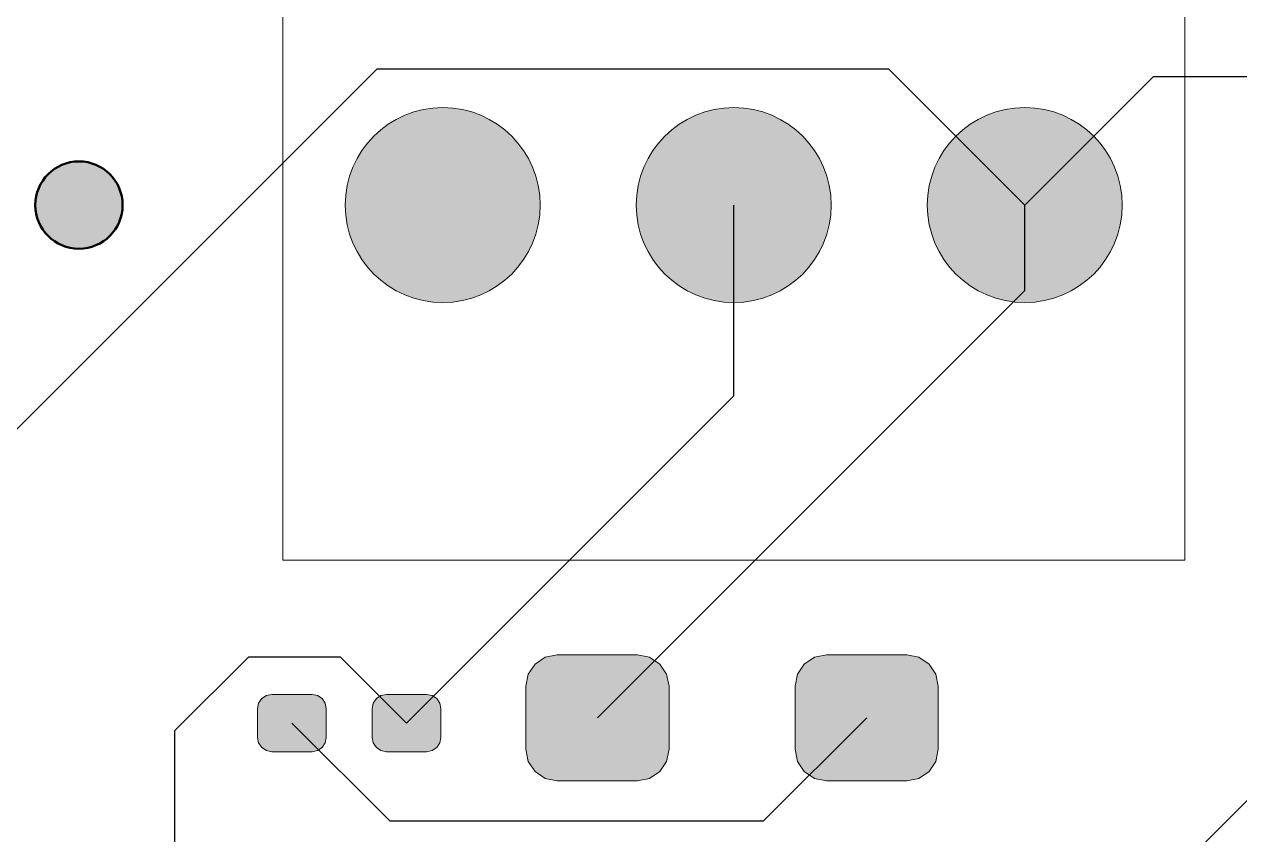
# Model space of a CAD drawing. Header units: inches. Extents: x 0.01 to 2.37, y 0.18 to 2.22.
# Drawn here: x 0.9877 to 1.4053, y 0.9855 to 1.264 of the extents above; entities that cross this region are included whole.
import ezdxf

# ---------------------------------------------------------------- set-up
doc = ezdxf.new("R2010")
doc.units = ezdxf.units.IN
doc.header["$MEASUREMENT"] = 0
doc.layers.add('Layer 1', color=7, linetype='Continuous', lineweight=0)

# ---------------------------------------------------------------- blocks, each defined once
blk = doc.blocks.new('Block_15')
at = {"layer": 'Layer 1', "transparency": 33554687}
h = blk.add_hatch(color=7, dxfattribs=at)
edge = h.paths.add_edge_path()
edge.add_spline(control_points=[(1.16004, 1.03645), (1.16004, 1.03645), (1.16086, 1.04059), (1.16086, 1.04059), (1.16086, 1.04059), (1.1632, 1.04411), (1.1632, 1.04411), (1.1632, 1.04411), (1.16672, 1.04645), (1.16672, 1.04645), (1.16672, 1.04645), (1.17086, 1.04728), (1.17086, 1.04728), (1.17086, 1.04728), (1.19842, 1.04728), (1.19842, 1.04728), (1.19842, 1.04728), (1.20256, 1.04645), (1.20256, 1.04645), (1.20256, 1.04645), (1.20607, 1.04411), (1.20607, 1.04411), (1.20607, 1.04411), (1.20842, 1.04059), (1.20842, 1.04059), (1.20842, 1.04059), (1.20925, 1.03645), (1.20925, 1.03645), (1.20925, 1.03645), (1.20925, 1.0148), (1.20925, 1.0148), (1.20925, 1.0148), (1.20842, 1.01065), (1.20842, 1.01065), (1.20842, 1.01065), (1.20607, 1.00714), (1.20607, 1.00714), (1.20607, 1.00714), (1.20256, 1.0048), (1.20256, 1.0048), (1.20256, 1.0048), (1.19842, 1.00397), (1.19842, 1.00397), (1.19842, 1.00397), (1.17086, 1.00397), (1.17086, 1.00397), (1.17086, 1.00397), (1.16672, 1.0048), (1.16672, 1.0048), (1.16672, 1.0048), (1.1632, 1.00714), (1.1632, 1.00714), (1.1632, 1.00714), (1.16086, 1.01065), (1.16086, 1.01065), (1.16086, 1.01065), (1.16004, 1.0148), (1.16004, 1.0148), (1.16004, 1.0148), (1.16004, 1.03645), (1.16004, 1.03645)], knot_values=[0, 0, 0, 0, 1, 1, 1, 2, 2, 2, 3, 3, 3, 4, 4, 4, 5, 5, 5, 6, 6, 6, 7, 7, 7, 8, 8, 8, 9, 9, 9, 10, 10, 10, 11, 11, 11, 12, 12, 12, 13, 13, 13, 14, 14, 14, 15, 15, 15, 16, 16, 16, 17, 17, 17, 18, 18, 18, 19, 19, 19, 20, 20, 20, 20], degree=3, periodic=0)
h = blk.add_hatch(color=7, dxfattribs=at)
edge = h.paths.add_edge_path()
edge.add_spline(control_points=[(1.25256, 1.03645), (1.25256, 1.03645), (1.25338, 1.04059), (1.25338, 1.04059), (1.25338, 1.04059), (1.25572, 1.04411), (1.25572, 1.04411), (1.25572, 1.04411), (1.25924, 1.04645), (1.25924, 1.04645), (1.25924, 1.04645), (1.26338, 1.04728), (1.26338, 1.04728), (1.26338, 1.04728), (1.29094, 1.04728), (1.29094, 1.04728), (1.29094, 1.04728), (1.29508, 1.04645), (1.29508, 1.04645), (1.29508, 1.04645), (1.29859, 1.04411), (1.29859, 1.04411), (1.29859, 1.04411), (1.30094, 1.04059), (1.30094, 1.04059), (1.30094, 1.04059), (1.30177, 1.03645), (1.30177, 1.03645), (1.30177, 1.03645), (1.30177, 1.0148), (1.30177, 1.0148), (1.30177, 1.0148), (1.30094, 1.01065), (1.30094, 1.01065), (1.30094, 1.01065), (1.29859, 1.00714), (1.29859, 1.00714), (1.29859, 1.00714), (1.29508, 1.0048), (1.29508, 1.0048), (1.29508, 1.0048), (1.29094, 1.00397), (1.29094, 1.00397), (1.29094, 1.00397), (1.26338, 1.00397), (1.26338, 1.00397), (1.26338, 1.00397), (1.25924, 1.0048), (1.25924, 1.0048), (1.25924, 1.0048), (1.25572, 1.00714), (1.25572, 1.00714), (1.25572, 1.00714), (1.25338, 1.01065), (1.25338, 1.01065), (1.25338, 1.01065), (1.25256, 1.0148), (1.25256, 1.0148), (1.25256, 1.0148), (1.25256, 1.03645), (1.25256, 1.03645)], knot_values=[0, 0, 0, 0, 1, 1, 1, 2, 2, 2, 3, 3, 3, 4, 4, 4, 5, 5, 5, 6, 6, 6, 7, 7, 7, 8, 8, 8, 9, 9, 9, 10, 10, 10, 11, 11, 11, 12, 12, 12, 13, 13, 13, 14, 14, 14, 15, 15, 15, 16, 16, 16, 17, 17, 17, 18, 18, 18, 19, 19, 19, 20, 20, 20, 20], degree=3, periodic=0)
at = {"layer": 'Layer 1'}
for points in [[(1.16004, 1.03645), (1.16004, 1.03645), (1.16086, 1.04059), (1.16086, 1.04059), (1.16086, 1.04059), (1.1632, 1.04411), (1.1632, 1.04411), (1.1632, 1.04411), (1.16672, 1.04645), (1.16672, 1.04645), (1.16672, 1.04645), (1.17086, 1.04728), (1.17086, 1.04728), (1.17086, 1.04728), (1.19842, 1.04728), (1.19842, 1.04728), (1.19842, 1.04728), (1.20256, 1.04645), (1.20256, 1.04645), (1.20256, 1.04645), (1.20607, 1.04411), (1.20607, 1.04411), (1.20607, 1.04411), (1.20842, 1.04059), (1.20842, 1.04059), (1.20842, 1.04059), (1.20925, 1.03645), (1.20925, 1.03645), (1.20925, 1.03645), (1.20925, 1.0148), (1.20925, 1.0148), (1.20925, 1.0148), (1.20842, 1.01065), (1.20842, 1.01065), (1.20842, 1.01065), (1.20607, 1.00714), (1.20607, 1.00714), (1.20607, 1.00714), (1.20256, 1.0048), (1.20256, 1.0048), (1.20256, 1.0048), (1.19842, 1.00397), (1.19842, 1.00397), (1.19842, 1.00397), (1.17086, 1.00397), (1.17086, 1.00397), (1.17086, 1.00397), (1.16672, 1.0048), (1.16672, 1.0048), (1.16672, 1.0048), (1.1632, 1.00714), (1.1632, 1.00714), (1.1632, 1.00714), (1.16086, 1.01065), (1.16086, 1.01065), (1.16086, 1.01065), (1.16004, 1.0148), (1.16004, 1.0148), (1.16004, 1.0148), (1.16004, 1.03645), (1.16004, 1.03645)], [(1.25256, 1.03645), (1.25256, 1.03645), (1.25338, 1.04059), (1.25338, 1.04059), (1.25338, 1.04059), (1.25572, 1.04411), (1.25572, 1.04411), (1.25572, 1.04411), (1.25924, 1.04645), (1.25924, 1.04645), (1.25924, 1.04645), (1.26338, 1.04728), (1.26338, 1.04728), (1.26338, 1.04728), (1.29094, 1.04728), (1.29094, 1.04728), (1.29094, 1.04728), (1.29508, 1.04645), (1.29508, 1.04645), (1.29508, 1.04645), (1.29859, 1.04411), (1.29859, 1.04411), (1.29859, 1.04411), (1.30094, 1.04059), (1.30094, 1.04059), (1.30094, 1.04059), (1.30177, 1.03645), (1.30177, 1.03645), (1.30177, 1.03645), (1.30177, 1.0148), (1.30177, 1.0148), (1.30177, 1.0148), (1.30094, 1.01065), (1.30094, 1.01065), (1.30094, 1.01065), (1.29859, 1.00714), (1.29859, 1.00714), (1.29859, 1.00714), (1.29508, 1.0048), (1.29508, 1.0048), (1.29508, 1.0048), (1.29094, 1.00397), (1.29094, 1.00397), (1.29094, 1.00397), (1.26338, 1.00397), (1.26338, 1.00397), (1.26338, 1.00397), (1.25924, 1.0048), (1.25924, 1.0048), (1.25924, 1.0048), (1.25572, 1.00714), (1.25572, 1.00714), (1.25572, 1.00714), (1.25338, 1.01065), (1.25338, 1.01065), (1.25338, 1.01065), (1.25256, 1.0148), (1.25256, 1.0148), (1.25256, 1.0148), (1.25256, 1.03645), (1.25256, 1.03645)]]:
    blk.add_open_spline(points, degree=3, knots=[0, 0, 0, 0, 1, 1, 1, 2, 2, 2, 3, 3, 3, 4, 4, 4, 5, 5, 5, 6, 6, 6, 7, 7, 7, 8, 8, 8, 9, 9, 9, 10, 10, 10, 11, 11, 11, 12, 12, 12, 13, 13, 13, 14, 14, 14, 15, 15, 15, 16, 16, 16, 17, 17, 17, 18, 18, 18, 19, 19, 19, 20, 20, 20, 20], dxfattribs=at)
blk = doc.blocks.new('Block_18')
at = {"layer": 'Layer 1', "transparency": 33554687}
h = blk.add_hatch(color=7, dxfattribs=at)
edge = h.paths.add_edge_path()
edge.add_spline(control_points=[(1.06787, 1.02874), (1.06787, 1.02874), (1.06824, 1.03062), (1.06824, 1.03062), (1.06824, 1.03062), (1.06931, 1.03222), (1.06931, 1.03222), (1.06931, 1.03222), (1.0709, 1.03328), (1.0709, 1.03328), (1.0709, 1.03328), (1.07279, 1.03366), (1.07279, 1.03366), (1.07279, 1.03366), (1.08657, 1.03366), (1.08657, 1.03366), (1.08657, 1.03366), (1.08845, 1.03328), (1.08845, 1.03328), (1.08845, 1.03328), (1.09004, 1.03222), (1.09004, 1.03222), (1.09004, 1.03222), (1.09111, 1.03062), (1.09111, 1.03062), (1.09111, 1.03062), (1.09149, 1.02874), (1.09149, 1.02874), (1.09149, 1.02874), (1.09149, 1.01889), (1.09149, 1.01889), (1.09149, 1.01889), (1.09111, 1.01701), (1.09111, 1.01701), (1.09111, 1.01701), (1.09004, 1.01541), (1.09004, 1.01541), (1.09004, 1.01541), (1.08845, 1.01435), (1.08845, 1.01435), (1.08845, 1.01435), (1.08657, 1.01397), (1.08657, 1.01397), (1.08657, 1.01397), (1.07279, 1.01397), (1.07279, 1.01397), (1.07279, 1.01397), (1.0709, 1.01435), (1.0709, 1.01435), (1.0709, 1.01435), (1.06931, 1.01541), (1.06931, 1.01541), (1.06931, 1.01541), (1.06824, 1.01701), (1.06824, 1.01701), (1.06824, 1.01701), (1.06787, 1.01889), (1.06787, 1.01889), (1.06787, 1.01889), (1.06787, 1.02874), (1.06787, 1.02874)], knot_values=[0, 0, 0, 0, 1, 1, 1, 2, 2, 2, 3, 3, 3, 4, 4, 4, 5, 5, 5, 6, 6, 6, 7, 7, 7, 8, 8, 8, 9, 9, 9, 10, 10, 10, 11, 11, 11, 12, 12, 12, 13, 13, 13, 14, 14, 14, 15, 15, 15, 16, 16, 16, 17, 17, 17, 18, 18, 18, 19, 19, 19, 20, 20, 20, 20], degree=3, periodic=0)
h = blk.add_hatch(color=7, dxfattribs=at)
edge = h.paths.add_edge_path()
edge.add_spline(control_points=[(1.10724, 1.02874), (1.10724, 1.02874), (1.10761, 1.03062), (1.10761, 1.03062), (1.10761, 1.03062), (1.10868, 1.03222), (1.10868, 1.03222), (1.10868, 1.03222), (1.11027, 1.03328), (1.11027, 1.03328), (1.11027, 1.03328), (1.11216, 1.03366), (1.11216, 1.03366), (1.11216, 1.03366), (1.12594, 1.03366), (1.12594, 1.03366), (1.12594, 1.03366), (1.12782, 1.03328), (1.12782, 1.03328), (1.12782, 1.03328), (1.12941, 1.03222), (1.12941, 1.03222), (1.12941, 1.03222), (1.13048, 1.03062), (1.13048, 1.03062), (1.13048, 1.03062), (1.13086, 1.02874), (1.13086, 1.02874), (1.13086, 1.02874), (1.13086, 1.01889), (1.13086, 1.01889), (1.13086, 1.01889), (1.13048, 1.01701), (1.13048, 1.01701), (1.13048, 1.01701), (1.12941, 1.01541), (1.12941, 1.01541), (1.12941, 1.01541), (1.12782, 1.01435), (1.12782, 1.01435), (1.12782, 1.01435), (1.12594, 1.01397), (1.12594, 1.01397), (1.12594, 1.01397), (1.11216, 1.01397), (1.11216, 1.01397), (1.11216, 1.01397), (1.11027, 1.01435), (1.11027, 1.01435), (1.11027, 1.01435), (1.10868, 1.01541), (1.10868, 1.01541), (1.10868, 1.01541), (1.10761, 1.01701), (1.10761, 1.01701), (1.10761, 1.01701), (1.10724, 1.01889), (1.10724, 1.01889), (1.10724, 1.01889), (1.10724, 1.02874), (1.10724, 1.02874)], knot_values=[0, 0, 0, 0, 1, 1, 1, 2, 2, 2, 3, 3, 3, 4, 4, 4, 5, 5, 5, 6, 6, 6, 7, 7, 7, 8, 8, 8, 9, 9, 9, 10, 10, 10, 11, 11, 11, 12, 12, 12, 13, 13, 13, 14, 14, 14, 15, 15, 15, 16, 16, 16, 17, 17, 17, 18, 18, 18, 19, 19, 19, 20, 20, 20, 20], degree=3, periodic=0)
at = {"layer": 'Layer 1'}
for points in [[(1.06787, 1.02874), (1.06787, 1.02874), (1.06824, 1.03062), (1.06824, 1.03062), (1.06824, 1.03062), (1.06931, 1.03222), (1.06931, 1.03222), (1.06931, 1.03222), (1.0709, 1.03328), (1.0709, 1.03328), (1.0709, 1.03328), (1.07279, 1.03366), (1.07279, 1.03366), (1.07279, 1.03366), (1.08657, 1.03366), (1.08657, 1.03366), (1.08657, 1.03366), (1.08845, 1.03328), (1.08845, 1.03328), (1.08845, 1.03328), (1.09004, 1.03222), (1.09004, 1.03222), (1.09004, 1.03222), (1.09111, 1.03062), (1.09111, 1.03062), (1.09111, 1.03062), (1.09149, 1.02874), (1.09149, 1.02874), (1.09149, 1.02874), (1.09149, 1.01889), (1.09149, 1.01889), (1.09149, 1.01889), (1.09111, 1.01701), (1.09111, 1.01701), (1.09111, 1.01701), (1.09004, 1.01541), (1.09004, 1.01541), (1.09004, 1.01541), (1.08845, 1.01435), (1.08845, 1.01435), (1.08845, 1.01435), (1.08657, 1.01397), (1.08657, 1.01397), (1.08657, 1.01397), (1.07279, 1.01397), (1.07279, 1.01397), (1.07279, 1.01397), (1.0709, 1.01435), (1.0709, 1.01435), (1.0709, 1.01435), (1.06931, 1.01541), (1.06931, 1.01541), (1.06931, 1.01541), (1.06824, 1.01701), (1.06824, 1.01701), (1.06824, 1.01701), (1.06787, 1.01889), (1.06787, 1.01889), (1.06787, 1.01889), (1.06787, 1.02874), (1.06787, 1.02874)], [(1.10724, 1.02874), (1.10724, 1.02874), (1.10761, 1.03062), (1.10761, 1.03062), (1.10761, 1.03062), (1.10868, 1.03222), (1.10868, 1.03222), (1.10868, 1.03222), (1.11027, 1.03328), (1.11027, 1.03328), (1.11027, 1.03328), (1.11216, 1.03366), (1.11216, 1.03366), (1.11216, 1.03366), (1.12594, 1.03366), (1.12594, 1.03366), (1.12594, 1.03366), (1.12782, 1.03328), (1.12782, 1.03328), (1.12782, 1.03328), (1.12941, 1.03222), (1.12941, 1.03222), (1.12941, 1.03222), (1.13048, 1.03062), (1.13048, 1.03062), (1.13048, 1.03062), (1.13086, 1.02874), (1.13086, 1.02874), (1.13086, 1.02874), (1.13086, 1.01889), (1.13086, 1.01889), (1.13086, 1.01889), (1.13048, 1.01701), (1.13048, 1.01701), (1.13048, 1.01701), (1.12941, 1.01541), (1.12941, 1.01541), (1.12941, 1.01541), (1.12782, 1.01435), (1.12782, 1.01435), (1.12782, 1.01435), (1.12594, 1.01397), (1.12594, 1.01397), (1.12594, 1.01397), (1.11216, 1.01397), (1.11216, 1.01397), (1.11216, 1.01397), (1.11027, 1.01435), (1.11027, 1.01435), (1.11027, 1.01435), (1.10868, 1.01541), (1.10868, 1.01541), (1.10868, 1.01541), (1.10761, 1.01701), (1.10761, 1.01701), (1.10761, 1.01701), (1.10724, 1.01889), (1.10724, 1.01889), (1.10724, 1.01889), (1.10724, 1.02874), (1.10724, 1.02874)]]:
    blk.add_open_spline(points, degree=3, knots=[0, 0, 0, 0, 1, 1, 1, 2, 2, 2, 3, 3, 3, 4, 4, 4, 5, 5, 5, 6, 6, 6, 7, 7, 7, 8, 8, 8, 9, 9, 9, 10, 10, 10, 11, 11, 11, 12, 12, 12, 13, 13, 13, 14, 14, 14, 15, 15, 15, 16, 16, 16, 17, 17, 17, 18, 18, 18, 19, 19, 19, 20, 20, 20, 20], dxfattribs=at)
blk = doc.blocks.new('Block_19')
at = {"layer": 'Layer 1', "transparency": 33554687}
h = blk.add_hatch(color=7, dxfattribs=at)
h.dxf.hatch_style = 2
edge = h.paths.add_edge_path()
edge.add_spline(control_points=[(0.88607, 1.02581), (0.88607, 1.02581), (1.10894, 1.24868), (1.10894, 1.24868)], knot_values=[0, 0, 0, 0, 1, 1, 1, 1], degree=3, periodic=0)
edge.add_line((1.10894, 1.24868), (0.88607, 1.02581))
h = blk.add_hatch(color=7, dxfattribs=at)
h.dxf.hatch_style = 2
edge = h.paths.add_edge_path()
edge.add_spline(control_points=[(1.10894, 1.24868), (1.10894, 1.24868), (1.28464, 1.24868), (1.28464, 1.24868)], knot_values=[0, 0, 0, 0, 1, 1, 1, 1], degree=3, periodic=0)
edge.add_line((1.28464, 1.24868), (1.10894, 1.24868))
h = blk.add_hatch(color=7, dxfattribs=at)
h.dxf.hatch_style = 2
edge = h.paths.add_edge_path()
edge.add_spline(control_points=[(1.28464, 1.24868), (1.28464, 1.24868), (1.33149, 1.20183), (1.33149, 1.20183)], knot_values=[0, 0, 0, 0, 1, 1, 1, 1], degree=3, periodic=0)
edge.add_line((1.33149, 1.20183), (1.28464, 1.24868))
h = blk.add_hatch(color=7, dxfattribs=at)
h.dxf.hatch_style = 2
edge = h.paths.add_edge_path()
edge.add_spline(control_points=[(1.37559, 1.24592), (1.37559, 1.24592), (1.33149, 1.20183), (1.33149, 1.20183)], knot_values=[0, 0, 0, 0, 1, 1, 1, 1], degree=3, periodic=0)
edge.add_line((1.33149, 1.20183), (1.37559, 1.24592))
h = blk.add_hatch(color=7, dxfattribs=at)
h.dxf.hatch_style = 2
edge = h.paths.add_edge_path()
edge.add_spline(control_points=[(1.63457, 1.24592), (1.63457, 1.24592), (1.37559, 1.24592), (1.37559, 1.24592)], knot_values=[0, 0, 0, 0, 1, 1, 1, 1], degree=3, periodic=0)
edge.add_line((1.37559, 1.24592), (1.63457, 1.24592))
h = blk.add_hatch(color=7, dxfattribs=at)
h.dxf.hatch_style = 2
edge = h.paths.add_edge_path()
edge.add_spline(control_points=[(1.23149, 1.13626), (1.23149, 1.13626), (1.23149, 1.20183), (1.23149, 1.20183)], knot_values=[0, 0, 0, 0, 1, 1, 1, 1], degree=3, periodic=0)
edge.add_line((1.23149, 1.20183), (1.23149, 1.13626))
h = blk.add_hatch(color=7, dxfattribs=at)
h.dxf.hatch_style = 2
edge = h.paths.add_edge_path()
edge.add_spline(control_points=[(1.61253, 1.20183), (1.61253, 1.20183), (1.3046, 0.8939), (1.3046, 0.8939)], knot_values=[0, 0, 0, 0, 1, 1, 1, 1], degree=3, periodic=0)
edge.add_line((1.3046, 0.8939), (1.61253, 1.20183))
h = blk.add_hatch(color=7, dxfattribs=at)
h.dxf.hatch_style = 2
edge = h.paths.add_edge_path()
edge.add_spline(control_points=[(1.33149, 1.17248), (1.33149, 1.17248), (1.33149, 1.20183), (1.33149, 1.20183)], knot_values=[0, 0, 0, 0, 1, 1, 1, 1], degree=3, periodic=0)
edge.add_line((1.33149, 1.20183), (1.33149, 1.17248))
h = blk.add_hatch(color=7, dxfattribs=at)
h.dxf.hatch_style = 2
edge = h.paths.add_edge_path()
edge.add_spline(control_points=[(1.18464, 1.02563), (1.18464, 1.02563), (1.33149, 1.17248), (1.33149, 1.17248)], knot_values=[0, 0, 0, 0, 1, 1, 1, 1], degree=3, periodic=0)
edge.add_line((1.33149, 1.17248), (1.18464, 1.02563))
h = blk.add_hatch(color=7, dxfattribs=at)
h.dxf.hatch_style = 2
edge = h.paths.add_edge_path()
edge.add_spline(control_points=[(1.11905, 1.02381), (1.11905, 1.02381), (1.23149, 1.13626), (1.23149, 1.13626)], knot_values=[0, 0, 0, 0, 1, 1, 1, 1], degree=3, periodic=0)
edge.add_line((1.23149, 1.13626), (1.11905, 1.02381))
h = blk.add_hatch(color=7, dxfattribs=at)
h.dxf.hatch_style = 2
edge = h.paths.add_edge_path()
edge.add_spline(control_points=[(1.03948, 1.02124), (1.03948, 1.02124), (1.06486, 1.04663), (1.06486, 1.04663)], knot_values=[0, 0, 0, 0, 1, 1, 1, 1], degree=3, periodic=0)
edge.add_line((1.06486, 1.04663), (1.03948, 1.02124))
h = blk.add_hatch(color=7, dxfattribs=at)
h.dxf.hatch_style = 2
edge = h.paths.add_edge_path()
edge.add_spline(control_points=[(1.06486, 1.04663), (1.06486, 1.04663), (1.09624, 1.04663), (1.09624, 1.04663)], knot_values=[0, 0, 0, 0, 1, 1, 1, 1], degree=3, periodic=0)
edge.add_line((1.09624, 1.04663), (1.06486, 1.04663))
h = blk.add_hatch(color=7, dxfattribs=at)
h.dxf.hatch_style = 2
edge = h.paths.add_edge_path()
edge.add_spline(control_points=[(1.09624, 1.04663), (1.09624, 1.04663), (1.11905, 1.02381), (1.11905, 1.02381)], knot_values=[0, 0, 0, 0, 1, 1, 1, 1], degree=3, periodic=0)
edge.add_line((1.11905, 1.02381), (1.09624, 1.04663))
h = blk.add_hatch(color=7, dxfattribs=at)
h.dxf.hatch_style = 2
edge = h.paths.add_edge_path()
edge.add_spline(control_points=[(0.99835, 0.91353), (0.99835, 0.91353), (0.88607, 1.02581), (0.88607, 1.02581)], knot_values=[0, 0, 0, 0, 1, 1, 1, 1], degree=3, periodic=0)
edge.add_line((0.88607, 1.02581), (0.99835, 0.91353))
h = blk.add_hatch(color=7, dxfattribs=at)
h.dxf.hatch_style = 2
edge = h.paths.add_edge_path()
edge.add_spline(control_points=[(1.07968, 1.02381), (1.07968, 1.02381), (1.11327, 0.99022), (1.11327, 0.99022)], knot_values=[0, 0, 0, 0, 1, 1, 1, 1], degree=3, periodic=0)
edge.add_line((1.11327, 0.99022), (1.07968, 1.02381))
h = blk.add_hatch(color=7, dxfattribs=at)
h.dxf.hatch_style = 2
edge = h.paths.add_edge_path()
edge.add_spline(control_points=[(1.24176, 0.99022), (1.24176, 0.99022), (1.27716, 1.02563), (1.27716, 1.02563)], knot_values=[0, 0, 0, 0, 1, 1, 1, 1], degree=3, periodic=0)
edge.add_line((1.27716, 1.02563), (1.24176, 0.99022))
h = blk.add_hatch(color=7, dxfattribs=at)
h.dxf.hatch_style = 2
edge = h.paths.add_edge_path()
edge.add_spline(control_points=[(1.03948, 0.72357), (1.03948, 0.72357), (1.03948, 1.02124), (1.03948, 1.02124)], knot_values=[0, 0, 0, 0, 1, 1, 1, 1], degree=3, periodic=0)
edge.add_line((1.03948, 1.02124), (1.03948, 0.72357))
h = blk.add_hatch(color=7, dxfattribs=at)
h.dxf.hatch_style = 2
edge = h.paths.add_edge_path()
edge.add_spline(control_points=[(1.11327, 0.99022), (1.11327, 0.99022), (1.24176, 0.99022), (1.24176, 0.99022)], knot_values=[0, 0, 0, 0, 1, 1, 1, 1], degree=3, periodic=0)
edge.add_line((1.24176, 0.99022), (1.11327, 0.99022))
at = {"layer": 'Layer 1', "color": 7, "lineweight": 25}
for points in [[(0.88607, 1.02581), (0.88607, 1.02581), (1.10894, 1.24868), (1.10894, 1.24868)], [(1.10894, 1.24868), (1.10894, 1.24868), (1.28464, 1.24868), (1.28464, 1.24868)], [(1.28464, 1.24868), (1.28464, 1.24868), (1.33149, 1.20183), (1.33149, 1.20183)], [(1.37559, 1.24592), (1.37559, 1.24592), (1.33149, 1.20183), (1.33149, 1.20183)], [(1.63457, 1.24592), (1.63457, 1.24592), (1.37559, 1.24592), (1.37559, 1.24592)], [(1.23149, 1.13626), (1.23149, 1.13626), (1.23149, 1.20183), (1.23149, 1.20183)], [(1.61253, 1.20183), (1.61253, 1.20183), (1.3046, 0.8939), (1.3046, 0.8939)], [(1.33149, 1.17248), (1.33149, 1.17248), (1.33149, 1.20183), (1.33149, 1.20183)], [(1.18464, 1.02563), (1.18464, 1.02563), (1.33149, 1.17248), (1.33149, 1.17248)], [(1.11905, 1.02381), (1.11905, 1.02381), (1.23149, 1.13626), (1.23149, 1.13626)], [(1.03948, 1.02124), (1.03948, 1.02124), (1.06486, 1.04663), (1.06486, 1.04663)], [(1.06486, 1.04663), (1.06486, 1.04663), (1.09624, 1.04663), (1.09624, 1.04663)], [(1.09624, 1.04663), (1.09624, 1.04663), (1.11905, 1.02381), (1.11905, 1.02381)], [(0.99835, 0.91353), (0.99835, 0.91353), (0.88607, 1.02581), (0.88607, 1.02581)], [(1.07968, 1.02381), (1.07968, 1.02381), (1.11327, 0.99022), (1.11327, 0.99022)], [(1.24176, 0.99022), (1.24176, 0.99022), (1.27716, 1.02563), (1.27716, 1.02563)], [(1.03948, 0.72357), (1.03948, 0.72357), (1.03948, 1.02124), (1.03948, 1.02124)], [(1.11327, 0.99022), (1.11327, 0.99022), (1.24176, 0.99022), (1.24176, 0.99022)]]:
    blk.add_open_spline(points, degree=3, dxfattribs=at)
blk = doc.blocks.new('Block_1')
at = {"layer": 'Layer 1', "transparency": 33554687}
h = blk.add_hatch(color=7, dxfattribs=at)
h.dxf.hatch_style = 2
edge = h.paths.add_edge_path()
edge.add_arc((1.13149, 1.20183), 0.0335, 0, 360)
h = blk.add_hatch(color=7, dxfattribs=at)
h.dxf.hatch_style = 2
edge = h.paths.add_edge_path()
edge.add_arc((1.23149, 1.20183), 0.0335, 0, 360)
h = blk.add_hatch(color=7, dxfattribs=at)
h.dxf.hatch_style = 2
edge = h.paths.add_edge_path()
edge.add_arc((1.33149, 1.20183), 0.0335, 0, 360)
at = {"layer": 'Layer 1'}
for centre in [(1.13149, 1.20183), (1.23149, 1.20183), (1.33149, 1.20183)]:
    blk.add_circle(centre, 0.0335, dxfattribs=at)
for name in ['Block_19', 'Block_15', 'Block_18']:
    blk.add_blockref(name, (0, 0), dxfattribs=at)
blk = doc.blocks.new('Block_62')
at = {"layer": 'Layer 1', "transparency": 33554687}
h = blk.add_hatch(color=7, dxfattribs=at)
h.dxf.hatch_style = 2
edge = h.paths.add_edge_path()
edge.add_spline(control_points=[(1.07649, 1.31983), (1.07649, 1.31983), (1.07649, 1.07983), (1.07649, 1.07983)], knot_values=[0, 0, 0, 0, 1, 1, 1, 1], degree=3, periodic=0)
edge.add_line((1.07649, 1.07983), (1.07649, 1.31983))
h = blk.add_hatch(color=7, dxfattribs=at)
h.dxf.hatch_style = 2
edge = h.paths.add_edge_path()
edge.add_spline(control_points=[(1.38649, 1.31983), (1.38649, 1.31983), (1.07649, 1.31983), (1.07649, 1.31983)], knot_values=[0, 0, 0, 0, 1, 1, 1, 1], degree=3, periodic=0)
edge.add_line((1.07649, 1.31983), (1.38649, 1.31983))
h = blk.add_hatch(color=7, dxfattribs=at)
h.dxf.hatch_style = 2
edge = h.paths.add_edge_path()
edge.add_spline(control_points=[(1.38649, 1.07983), (1.38649, 1.07983), (1.38649, 1.31983), (1.38649, 1.31983)], knot_values=[0, 0, 0, 0, 1, 1, 1, 1], degree=3, periodic=0)
edge.add_line((1.38649, 1.31983), (1.38649, 1.07983))
h = blk.add_hatch(color=7, dxfattribs=at)
h.dxf.hatch_style = 2
edge = h.paths.add_edge_path()
edge.add_spline(control_points=[(1.07649, 1.07983), (1.07649, 1.07983), (1.38649, 1.07983), (1.38649, 1.07983)], knot_values=[0, 0, 0, 0, 1, 1, 1, 1], degree=3, periodic=0)
edge.add_line((1.38649, 1.07983), (1.07649, 1.07983))
at = {"layer": 'Layer 1', "color": 7, "lineweight": 15}
for points in [[(1.07649, 1.31983), (1.07649, 1.31983), (1.07649, 1.07983), (1.07649, 1.07983)], [(1.38649, 1.31983), (1.38649, 1.31983), (1.07649, 1.31983), (1.07649, 1.31983)], [(1.38649, 1.07983), (1.38649, 1.07983), (1.38649, 1.31983), (1.38649, 1.31983)], [(1.07649, 1.07983), (1.07649, 1.07983), (1.38649, 1.07983), (1.38649, 1.07983)]]:
    blk.add_open_spline(points, degree=3, dxfattribs=at)

msp = doc.modelspace()

# ---------------------------------------------------------------- hatches: boundary and pattern name
at = {"layer": 'Layer 1', "transparency": 33554687}
h = msp.add_hatch(color=7, dxfattribs=at)
h.dxf.hatch_style = 2
edge = h.paths.add_edge_path()
edge.add_arc((1.00649, 1.20183), 0.015, 0, 360)

# ---------------------------------------------------------------- linework, layer by layer
at = {"layer": 'Layer 1', "color": 7, "lineweight": 50}
msp.add_circle((1.00649, 1.20183), 0.015, dxfattribs=at)

# ---------------------------------------------------------------- block references
at = {"layer": 'Layer 1'}
for name in ['Block_1', 'Block_62']:
    msp.add_blockref(name, (0, 0), dxfattribs=at)

doc.saveas('drawing.dxf')
